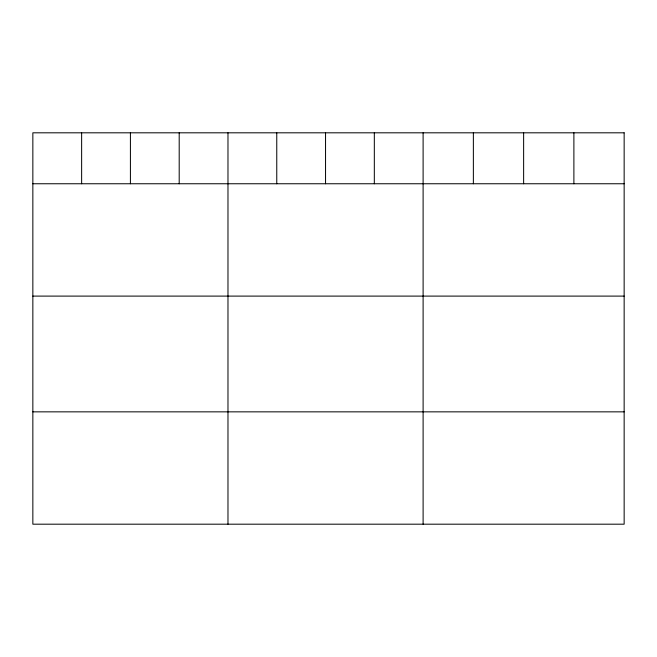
<?xml version="1.0" encoding="UTF-8"?>
<svg xmlns="http://www.w3.org/2000/svg" width="657" height="657" viewBox="0 0 657 657"><rect width="100%" height="100%" fill="white"/><g stroke="black" fill="none" stroke-linecap="round" stroke-linejoin="round"><path stroke-width="0.99" d="M32.85 183.755L624.15 183.755M32.85 296.102L624.15 296.102M32.85 411.849L624.15 411.849M573.889 132.813L573.889 183.755M523.629 132.813L523.629 183.755M473.368 132.813L473.368 183.755M423.108 132.813L423.108 524.187M374.326 132.813L374.326 183.755M325.543 132.813L325.543 183.755M276.761 132.813L276.761 183.755M227.979 132.813L227.979 524.187M179.197 132.813L179.197 183.755M130.415 132.813L130.415 183.755M81.632 132.813L81.632 183.755M624.15 132.813L32.85 132.813L32.85 524.187L624.15 524.187L624.15 132.813"/></g></svg>
